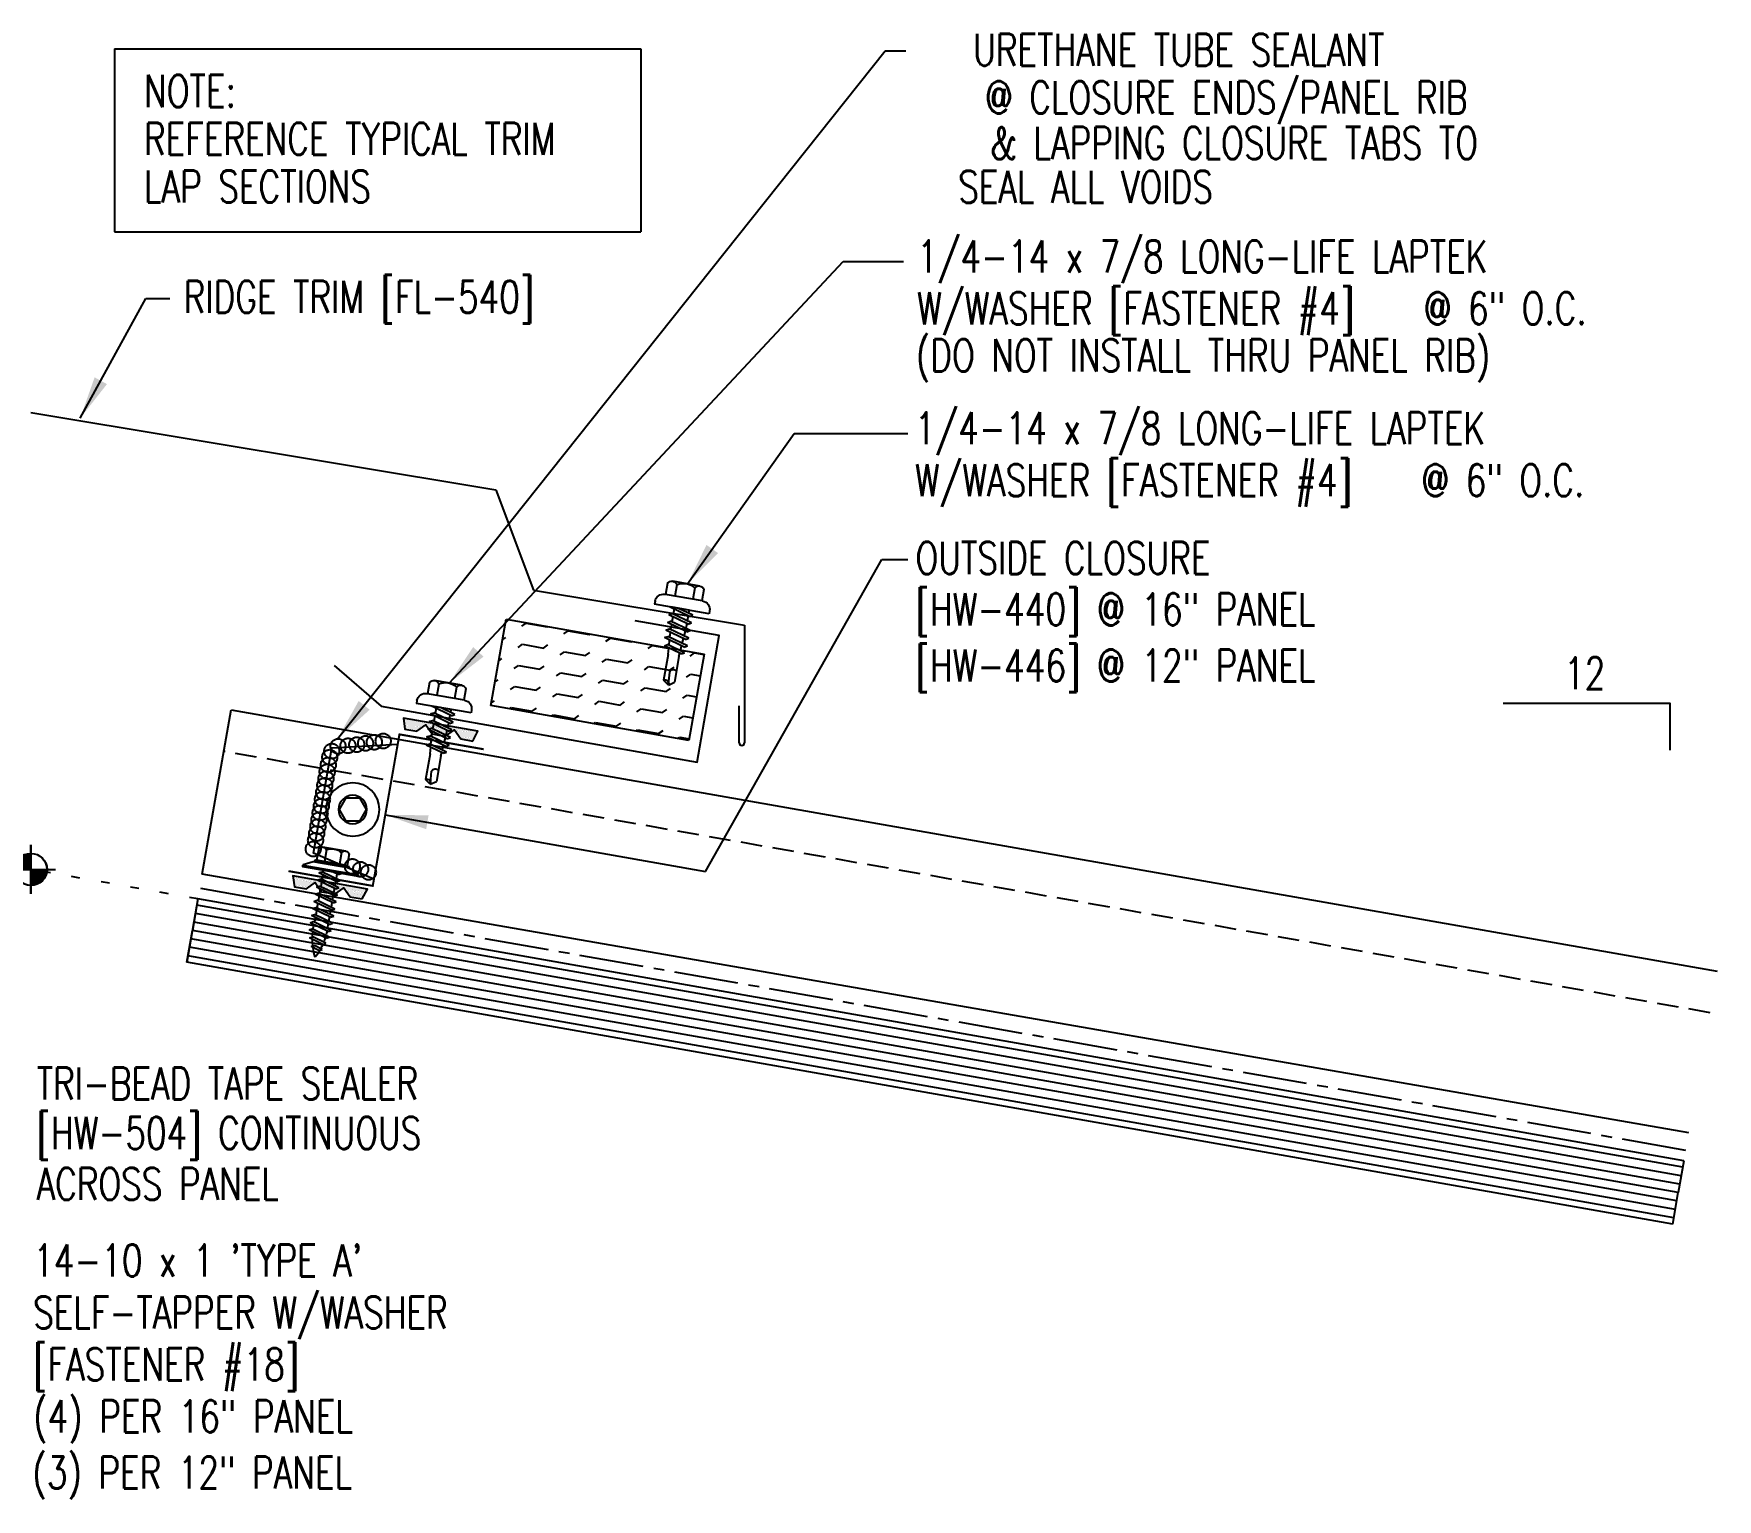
# Model space of a CAD drawing. Header units: inches. Extents: x 0.5 to 39.9, y 16.5 to 45.9.
# Drawn here: x 20.25 to 39.93, y 16.5 to 33.63 of the extents above; entities that cross this region are included whole.
import ezdxf
from ezdxf.enums import TextEntityAlignment as Align

# ---------------------------------------------------------------- set-up
doc = ezdxf.new("R2010")
doc.units = ezdxf.units.IN
doc.header["$MEASUREMENT"] = 0
for name, pattern in [('CENTER2', [1.125, 0.75, -0.125, 0.125, -0.125]), ('DASH2', [0.1875, 0.125, -0.0625]), ('DOT', [0.25, 0, -0.25])]:
    doc.linetypes.add(name, pattern=pattern)
for name, color, linetype in [('BARRIER', 253, 'CENTER2'), ('CLO', 3, 'Continuous'), ('DIM', 2, 'Continuous'), ('FASTENER', 9, 'Continuous'), ('MARK', 1, 'Continuous'), ('PANEL', 11, 'Continuous'), ('SEALANT', 253, 'CENTER2'), ('SECTION', 11, 'Continuous'), ('TAPE', 8, 'Continuous'), ('TEXT', 2, 'Continuous'), ('THERMAL', 251, 'Continuous'), ('TRIM', 6, 'Continuous'), ('wood', 3, 'Continuous')]:
    doc.layers.add(name, color=color, linetype=linetype)
doc.styles.add('TEXT', font='SIMPLEX', dxfattribs={"width": 0.75, "height": 6})
doc.styles.add('TEXT1', font='ROMANS.shx', dxfattribs={"width": 0.75, "height": 0.375})
doc.dimstyles.new('DETAIL$7', dxfattribs={"dimscale": 4, "dimtxt": 6, "dimasz": 0.125, "dimexe": 0.0625, "dimexo": 0.125, "dimgap": 0.0625, "dimtad": 1, "dimdec": 5, "dimzin": 3, "dimdsep": 46, "dimlunit": 4, "dimtxsty": 'TEXT', "dimblk": 'ARCHTICK', "dimcen": 0.0625, "dimclrd": 7, "dimclre": 7, "dimclrt": 2, "dimadec": 0, "dimazin": 0, "dimtfac": 0.666667, "dimtdec": 5, "dimtmove": 0, "dimatfit": 3, "dimfxl": 0, "dimfrac": 2, "dimtolj": 1, "dimtzin": 3, "dimarcsym": 0})

# ---------------------------------------------------------------- blocks, each defined once
blk = doc.blocks.new('slopr1')
at = {"layer": 'MARK', "color": 6}
blk.add_lwpolyline([(0, 0), (0, 0.1368), (-0.4871, 0.1368)], dxfattribs=at)
at = {"layer": 'MARK', "color": 2, "style": 'TEXT1', "width": 0.75}
blk.add_text('12', height=0.09375, dxfattribs=at).set_placement((-0.3095, 0.1779))
blk.add_attdef('SLOPR1', (0.0415, 0.0243), '', height=0.0938, dxfattribs=at)
blk = doc.blocks.new('FD-F18')
at = {"layer": 'TEXT', "style": 'TEXT1', "width": 0.75}
for s, p in [("14-10 x 1 'TYPE A'", (0.0047, -0.0408)), ('SELF-TAPPER W/WASHER', (0.0047, -0.1926)), ('[FASTENER #18]', (0.0047, -0.3444))]:
    blk.add_text(s, height=0.09375, dxfattribs=at).set_placement(p)
blk.add_attdef('(QUANTITY)', (0.0047, -0.4962), '', height=0.0938, dxfattribs=at)
at = {"layer": 'TEXT', "style": 'TEXT1', "flags": 1}
for tag, p in [('Color', (0.0311, -0.7246)), ('Calc', (0.0311, -0.7246)), ('Opt1', (0.0311, -0.7246)), ('Opt2', (0.0311, -0.7246)), ('Opt3', (0.0311, -0.7246)), ('Description', (0.0311, -0.7246)), ('Multiple', (0.0311, -0.7246)), ('Part', (0.0311, -0.7246)), ('Spare1', (0.0311, -0.9121)), ('Spare2', (0.0311, -0.9121)), ('Spare3', (0.0311, -0.9121)), ('Spare4', (0.0311, -0.9121)), ('Spare5', (0.0311, -0.9121)), ('Spare6', (0.0311, -0.9121)), ('Spare7', (0.0311, -0.9121)), ('Spare8', (0.0311, -0.9121)), ('Spare9', (0.0311, -0.9121)), ('Spare10', (0.0311, -0.9121))]:
    blk.add_attdef(tag, p, '', height=0.0938, dxfattribs=at)
blk = doc.blocks.new('wp')
at = {"layer": 'SECTION'}
for p, q in [((0, -0.0958), (0, 0.0958)), ((-0.0958, 0), (0.0958, 0))]:
    blk.add_line(p, q, dxfattribs=at)
at = {"layer": 'SECTION', "const_width": 0.0625}
for points in [[(0, 0.0312, 0.414214), (-0.0312, 0, 1)], [(0, -0.0312, 0.414214), (0.0312, 0, 1)]]:
    blk.add_lwpolyline(points, format="xyb", dxfattribs=at)
at = {"layer": 'SECTION'}
blk.add_circle((0, 0), 0.0625, dxfattribs=at)
blk = doc.blocks.new('FD-F4')
at = {"layer": 'TEXT', "style": 'TEXT1', "width": 0.75}
for s, p in [('1/4-14 x 7/8 LONG-LIFE LAPTEK', (0.0047, -0.0408)), ('W/WASHER [FASTENER #4]', (0.0047, -0.1926))]:
    blk.add_text(s, height=0.09375, dxfattribs=at).set_placement(p)
blk.add_attdef('(QUANTITY)', (1.4847, -0.1926), '', height=0.0938, dxfattribs=at)
at = {"layer": 'TEXT', "style": 'TEXT1', "flags": 1}
for tag, p in [('Color', (0.0624, -0.4349)), ('Calc', (0.0624, -0.4349)), ('Opt1', (0.0624, -0.4349)), ('Opt2', (0.0624, -0.4349)), ('Opt3', (0.0624, -0.4349)), ('Description', (0.0624, -0.4349)), ('Multiple', (0.0624, -0.4349)), ('Part', (0.0624, -0.4349)), ('Spare1', (0.0624, -0.6224)), ('Spare2', (0.0624, -0.6224)), ('Spare3', (0.0624, -0.6224)), ('Spare4', (0.0624, -0.6224)), ('Spare5', (0.0624, -0.6224)), ('Spare6', (0.0624, -0.6224)), ('Spare7', (0.0624, -0.6224)), ('Spare8', (0.0624, -0.6224)), ('Spare9', (0.0624, -0.6224)), ('Spare10', (0.0624, -0.6224))]:
    blk.add_attdef(tag, p, '', height=0.0938, dxfattribs=at)
blk = doc.blocks.new('A$C30686E82')
for p, q in [((-2.715, 0.761), (3.437, 0.761)), ((-2.715, 0.761), (-2.715, -1.379)), ((3.437, 0.761), (3.437, -1.379)), ((-2.715, -1.379), (3.437, -1.379))]:
    blk.add_line(p, q)
at = {"layer": 'TEXT', "style": 'TEXT1', "width": 0.75}
for s, p in [('NOTE:', (-2.368, 0.081)), ('REFERENCE TYPICAL TRIM', (-2.368, -0.477)), ('LAP SECTIONS', (-2.368, -1.035))]:
    blk.add_text(s, height=0.375, dxfattribs=at).set_placement(p)
blk = doc.blocks.new('_ArchTick')
at = {"color": 0, "linetype": 'ByBlock', "const_width": 0.15}
blk.add_lwpolyline([(-0.5, -0.5), (0.5, 0.5)], dxfattribs=at)
blk = doc.blocks.new('*X4')
at = {"color": 0}
for p, q in [((-0.434, 0.135), (-0.434, 0.135)), ((-0.434, 0.123), (-0.434, 0.123)), ((-0.422, 0.141), (-0.422, 0.141)), ((-0.422, 0.129), (-0.422, 0.129)), ((-0.422, 0.117), (-0.422, 0.117)), ((-0.422, 0.105), (-0.422, 0.105)), ((-0.422, 0.094), (-0.422, 0.094)), ((-0.422, 0.082), (-0.422, 0.082)), ((-0.41, 0.135), (-0.41, 0.135)), ((-0.41, 0.123), (-0.41, 0.123)), ((-0.41, 0.111), (-0.41, 0.111)), ((-0.41, 0.1), (-0.41, 0.1)), ((-0.41, 0.088), (-0.41, 0.088)), ((-0.41, 0.076), (-0.41, 0.076)), ((-0.41, 0.064), (-0.41, 0.064)), ((-0.41, 0.053), (-0.41, 0.053)), ((-0.41, 0.041), (-0.41, 0.041)), ((-0.398, 0.141), (-0.398, 0.141)), ((-0.398, 0.129), (-0.398, 0.129)), ((-0.398, 0.117), (-0.398, 0.117)), ((-0.398, 0.105), (-0.398, 0.105)), ((-0.398, 0.094), (-0.398, 0.094)), ((-0.398, 0.082), (-0.398, 0.082)), ((-0.398, 0.07), (-0.398, 0.07)), ((-0.398, 0.059), (-0.398, 0.059)), ((-0.398, 0.047), (-0.398, 0.047)), ((-0.398, 0.035), (-0.398, 0.035)), ((-0.398, 0.023), (-0.398, 0.023)), ((-0.387, 0.135), (-0.387, 0.135)), ((-0.387, 0.123), (-0.387, 0.123)), ((-0.387, 0.111), (-0.387, 0.111)), ((-0.387, 0.1), (-0.387, 0.1)), ((-0.387, 0.088), (-0.387, 0.088)), ((-0.387, 0.076), (-0.387, 0.076)), ((-0.387, 0.064), (-0.387, 0.064)), ((-0.387, 0.053), (-0.387, 0.053)), ((-0.387, 0.041), (-0.387, 0.041)), ((-0.387, 0.029), (-0.387, 0.029)), ((-0.375, 0.141), (-0.375, 0.141)), ((-0.375, 0.129), (-0.375, 0.129)), ((-0.375, 0.117), (-0.375, 0.117)), ((-0.375, 0.105), (-0.375, 0.105)), ((-0.375, 0.094), (-0.375, 0.094)), ((-0.375, 0.082), (-0.375, 0.082)), ((-0.375, 0.07), (-0.375, 0.07)), ((-0.375, 0.059), (-0.375, 0.059)), ((-0.375, 0.047), (-0.375, 0.047)), ((-0.375, 0.035), (-0.375, 0.035)), ((-0.375, 0.023), (-0.375, 0.023)), ((-0.363, 0.135), (-0.363, 0.135)), ((-0.363, 0.123), (-0.363, 0.123)), ((-0.363, 0.111), (-0.363, 0.111)), ((-0.363, 0.1), (-0.363, 0.1)), ((-0.363, 0.088), (-0.363, 0.088)), ((-0.363, 0.076), (-0.363, 0.076)), ((-0.363, 0.064), (-0.363, 0.064)), ((-0.363, 0.053), (-0.363, 0.053)), ((-0.363, 0.041), (-0.363, 0.041)), ((-0.363, 0.029), (-0.363, 0.029)), ((-0.352, 0.141), (-0.352, 0.141)), ((-0.352, 0.129), (-0.352, 0.129)), ((-0.352, 0.117), (-0.352, 0.117)), ((-0.352, 0.105), (-0.352, 0.105)), ((-0.352, 0.094), (-0.352, 0.094)), ((-0.352, 0.082), (-0.352, 0.082)), ((-0.352, 0.07), (-0.352, 0.07)), ((-0.352, 0.059), (-0.352, 0.059)), ((-0.352, 0.047), (-0.352, 0.047)), ((-0.352, 0.035), (-0.352, 0.035)), ((-0.352, 0.023), (-0.352, 0.023)), ((-0.34, 0.135), (-0.34, 0.135)), ((-0.34, 0.123), (-0.34, 0.123)), ((-0.34, 0.111), (-0.34, 0.111)), ((-0.34, 0.1), (-0.34, 0.1)), ((-0.34, 0.088), (-0.34, 0.088)), ((-0.34, 0.076), (-0.34, 0.076)), ((-0.34, 0.064), (-0.34, 0.064)), ((-0.34, 0.053), (-0.34, 0.053)), ((-0.34, 0.041), (-0.34, 0.041)), ((-0.34, 0.029), (-0.34, 0.029)), ((-0.328, 0.141), (-0.328, 0.141)), ((-0.328, 0.129), (-0.328, 0.129)), ((-0.328, 0.117), (-0.328, 0.117)), ((-0.328, 0.105), (-0.328, 0.105)), ((-0.328, 0.094), (-0.328, 0.094)), ((-0.328, 0.082), (-0.328, 0.082)), ((-0.328, 0.07), (-0.328, 0.07)), ((-0.328, 0.059), (-0.328, 0.059)), ((-0.328, 0.047), (-0.328, 0.047)), ((-0.328, 0.035), (-0.328, 0.035)), ((-0.328, 0.023), (-0.328, 0.023)), ((-0.316, 0.135), (-0.316, 0.135)), ((-0.316, 0.123), (-0.316, 0.123)), ((-0.316, 0.111), (-0.316, 0.111)), ((-0.316, 0.1), (-0.316, 0.1)), ((-0.316, 0.088), (-0.316, 0.088)), ((-0.316, 0.076), (-0.316, 0.076)), ((-0.316, 0.064), (-0.316, 0.064)), ((-0.316, 0.053), (-0.316, 0.053)), ((-0.316, 0.041), (-0.316, 0.041)), ((-0.316, 0.029), (-0.316, 0.029)), ((-0.305, 0.141), (-0.305, 0.141)), ((-0.305, 0.129), (-0.305, 0.129)), ((-0.305, 0.117), (-0.305, 0.117)), ((-0.305, 0.105), (-0.305, 0.105)), ((-0.305, 0.094), (-0.305, 0.094)), ((-0.305, 0.082), (-0.305, 0.082)), ((-0.305, 0.07), (-0.305, 0.07)), ((-0.305, 0.059), (-0.305, 0.059)), ((-0.305, 0.047), (-0.305, 0.047)), ((-0.305, 0.035), (-0.305, 0.035)), ((-0.305, 0.023), (-0.305, 0.023)), ((-0.293, 0.135), (-0.293, 0.135)), ((-0.293, 0.123), (-0.293, 0.123)), ((-0.293, 0.111), (-0.293, 0.111)), ((-0.293, 0.1), (-0.293, 0.1)), ((-0.293, 0.088), (-0.293, 0.088)), ((-0.293, 0.076), (-0.293, 0.076)), ((-0.293, 0.064), (-0.293, 0.064)), ((-0.293, 0.053), (-0.293, 0.053)), ((-0.293, 0.041), (-0.293, 0.041)), ((-0.293, 0.029), (-0.293, 0.029)), ((-0.281, 0.141), (-0.281, 0.141)), ((-0.281, 0.129), (-0.281, 0.129)), ((-0.281, 0.117), (-0.281, 0.117)), ((-0.281, 0.105), (-0.281, 0.105)), ((-0.281, 0.094), (-0.281, 0.094)), ((-0.281, 0.082), (-0.281, 0.082)), ((-0.281, 0.07), (-0.281, 0.07)), ((-0.281, 0.059), (-0.281, 0.059)), ((-0.281, 0.047), (-0.281, 0.047)), ((-0.281, 0.035), (-0.281, 0.035)), ((-0.281, 0.023), (-0.281, 0.023)), ((-0.27, 0.135), (-0.27, 0.135)), ((-0.27, 0.123), (-0.27, 0.123)), ((-0.27, 0.111), (-0.27, 0.111)), ((-0.27, 0.1), (-0.27, 0.1)), ((-0.27, 0.088), (-0.27, 0.088)), ((-0.27, 0.076), (-0.27, 0.076)), ((-0.27, 0.064), (-0.27, 0.064)), ((-0.27, 0.053), (-0.27, 0.053)), ((-0.27, 0.041), (-0.27, 0.041)), ((-0.27, 0.029), (-0.27, 0.029)), ((-0.258, 0.141), (-0.258, 0.141)), ((-0.258, 0.129), (-0.258, 0.129)), ((-0.258, 0.117), (-0.258, 0.117)), ((-0.258, 0.105), (-0.258, 0.105)), ((-0.258, 0.094), (-0.258, 0.094)), ((-0.258, 0.082), (-0.258, 0.082)), ((-0.258, 0.07), (-0.258, 0.07)), ((-0.258, 0.059), (-0.258, 0.059)), ((-0.258, 0.047), (-0.258, 0.047)), ((-0.258, 0.035), (-0.258, 0.035)), ((-0.258, 0.023), (-0.258, 0.023)), ((-0.246, 0.135), (-0.246, 0.135)), ((-0.246, 0.123), (-0.246, 0.123)), ((-0.246, 0.111), (-0.246, 0.111)), ((-0.246, 0.1), (-0.246, 0.1)), ((-0.246, 0.088), (-0.246, 0.088)), ((-0.246, 0.076), (-0.246, 0.076)), ((-0.246, 0.064), (-0.246, 0.064)), ((-0.246, 0.053), (-0.246, 0.053)), ((-0.246, 0.041), (-0.246, 0.041)), ((-0.234, 0.141), (-0.234, 0.141)), ((-0.234, 0.129), (-0.234, 0.129)), ((-0.234, 0.117), (-0.234, 0.117)), ((-0.234, 0.105), (-0.234, 0.105)), ((-0.234, 0.094), (-0.234, 0.094)), ((-0.234, 0.082), (-0.234, 0.082)), ((-0.234, 0.07), (-0.234, 0.07)), ((-0.234, 0.059), (-0.234, 0.059)), ((-0.234, 0.047), (-0.234, 0.047)), ((-0.223, 0.135), (-0.223, 0.135)), ((-0.223, 0.123), (-0.223, 0.123)), ((-0.223, 0.111), (-0.223, 0.111)), ((-0.223, 0.1), (-0.223, 0.1)), ((-0.223, 0.088), (-0.223, 0.088)), ((-0.223, 0.076), (-0.223, 0.076)), ((-0.223, 0.064), (-0.223, 0.064)), ((-0.211, 0.141), (-0.211, 0.141)), ((-0.211, 0.129), (-0.211, 0.129)), ((-0.211, 0.117), (-0.211, 0.117)), ((-0.211, 0.105), (-0.211, 0.105)), ((-0.211, 0.094), (-0.211, 0.094)), ((-0.211, 0.082), (-0.211, 0.082)), ((-0.211, 0.07), (-0.211, 0.07)), ((-0.199, 0.135), (-0.199, 0.135)), ((-0.199, 0.123), (-0.199, 0.123)), ((-0.199, 0.111), (-0.199, 0.111)), ((-0.199, 0.1), (-0.199, 0.1)), ((-0.199, 0.088), (-0.199, 0.088)), ((-0.188, 0.141), (-0.188, 0.141)), ((-0.188, 0.129), (-0.188, 0.129)), ((-0.188, 0.117), (-0.188, 0.117)), ((-0.188, 0.105), (-0.188, 0.105)), ((-0.188, 0.094), (-0.188, 0.094)), ((-0.176, 0.135), (-0.176, 0.135)), ((-0.176, 0.123), (-0.176, 0.123)), ((-0.176, 0.111), (-0.176, 0.111)), ((-0.164, 0.141), (-0.164, 0.141)), ((-0.164, 0.129), (-0.164, 0.129)), ((-0.164, 0.117), (-0.164, 0.117)), ((-0.164, 0.105), (-0.164, 0.105)), ((-0.152, 0.135), (-0.152, 0.135)), ((-0.152, 0.123), (-0.152, 0.123)), ((-0.152, 0.111), (-0.152, 0.111)), ((-0.152, 0.1), (-0.152, 0.1)), ((-0.141, 0.141), (-0.141, 0.141)), ((-0.141, 0.129), (-0.141, 0.129)), ((-0.141, 0.117), (-0.141, 0.117)), ((-0.141, 0.105), (-0.141, 0.105)), ((-0.141, 0.094), (-0.141, 0.094)), ((-0.141, 0.082), (-0.141, 0.082)), ((-0.129, 0.135), (-0.129, 0.135)), ((-0.129, 0.123), (-0.129, 0.123)), ((-0.129, 0.111), (-0.129, 0.111)), ((-0.129, 0.1), (-0.129, 0.1)), ((-0.129, 0.088), (-0.129, 0.088)), ((-0.129, 0.076), (-0.129, 0.076)), ((-0.117, 0.141), (-0.117, 0.141)), ((-0.117, 0.129), (-0.117, 0.129)), ((-0.117, 0.117), (-0.117, 0.117)), ((-0.117, 0.105), (-0.117, 0.105)), ((-0.117, 0.094), (-0.117, 0.094)), ((-0.117, 0.082), (-0.117, 0.082)), ((-0.117, 0.07), (-0.117, 0.07)), ((-0.117, 0.059), (-0.117, 0.059)), ((-0.105, 0.135), (-0.105, 0.135)), ((-0.105, 0.123), (-0.105, 0.123)), ((-0.105, 0.111), (-0.105, 0.111)), ((-0.105, 0.1), (-0.105, 0.1)), ((-0.105, 0.088), (-0.105, 0.088)), ((-0.105, 0.076), (-0.105, 0.076)), ((-0.105, 0.064), (-0.105, 0.064)), ((-0.105, 0.053), (-0.105, 0.053)), ((-0.094, 0.141), (-0.094, 0.141)), ((-0.094, 0.129), (-0.094, 0.129)), ((-0.094, 0.117), (-0.094, 0.117)), ((-0.094, 0.105), (-0.094, 0.105)), ((-0.094, 0.094), (-0.094, 0.094)), ((-0.094, 0.082), (-0.094, 0.082)), ((-0.094, 0.07), (-0.094, 0.07)), ((-0.094, 0.059), (-0.094, 0.059)), ((-0.094, 0.047), (-0.094, 0.047)), ((-0.094, 0.035), (-0.094, 0.035)), ((-0.082, 0.135), (-0.082, 0.135)), ((-0.082, 0.123), (-0.082, 0.123)), ((-0.082, 0.111), (-0.082, 0.111)), ((-0.082, 0.1), (-0.082, 0.1)), ((-0.082, 0.088), (-0.082, 0.088)), ((-0.082, 0.076), (-0.082, 0.076)), ((-0.082, 0.064), (-0.082, 0.064)), ((-0.082, 0.053), (-0.082, 0.053)), ((-0.082, 0.041), (-0.082, 0.041)), ((-0.082, 0.029), (-0.082, 0.029)), ((-0.07, 0.141), (-0.07, 0.141)), ((-0.07, 0.129), (-0.07, 0.129)), ((-0.07, 0.117), (-0.07, 0.117)), ((-0.07, 0.105), (-0.07, 0.105)), ((-0.07, 0.094), (-0.07, 0.094)), ((-0.07, 0.082), (-0.07, 0.082)), ((-0.07, 0.07), (-0.07, 0.07)), ((-0.07, 0.059), (-0.07, 0.059)), ((-0.07, 0.047), (-0.07, 0.047)), ((-0.07, 0.035), (-0.07, 0.035)), ((-0.07, 0.023), (-0.07, 0.023)), ((-0.059, 0.135), (-0.059, 0.135)), ((-0.059, 0.123), (-0.059, 0.123)), ((-0.059, 0.111), (-0.059, 0.111)), ((-0.059, 0.1), (-0.059, 0.1)), ((-0.059, 0.088), (-0.059, 0.088)), ((-0.059, 0.076), (-0.059, 0.076)), ((-0.059, 0.064), (-0.059, 0.064)), ((-0.059, 0.053), (-0.059, 0.053)), ((-0.059, 0.041), (-0.059, 0.041)), ((-0.059, 0.029), (-0.059, 0.029)), ((-0.047, 0.141), (-0.047, 0.141)), ((-0.047, 0.129), (-0.047, 0.129)), ((-0.047, 0.117), (-0.047, 0.117)), ((-0.047, 0.105), (-0.047, 0.105)), ((-0.047, 0.094), (-0.047, 0.094)), ((-0.047, 0.082), (-0.047, 0.082)), ((-0.047, 0.07), (-0.047, 0.07)), ((-0.047, 0.059), (-0.047, 0.059)), ((-0.047, 0.047), (-0.047, 0.047)), ((-0.047, 0.035), (-0.047, 0.035)), ((-0.047, 0.023), (-0.047, 0.023)), ((-0.035, 0.135), (-0.035, 0.135)), ((-0.035, 0.123), (-0.035, 0.123)), ((-0.035, 0.111), (-0.035, 0.111)), ((-0.035, 0.1), (-0.035, 0.1)), ((-0.035, 0.088), (-0.035, 0.088)), ((-0.035, 0.076), (-0.035, 0.076)), ((-0.035, 0.064), (-0.035, 0.064)), ((-0.035, 0.053), (-0.035, 0.053)), ((-0.035, 0.041), (-0.035, 0.041)), ((-0.035, 0.029), (-0.035, 0.029)), ((-0.023, 0.141), (-0.023, 0.141)), ((-0.023, 0.129), (-0.023, 0.129)), ((-0.023, 0.117), (-0.023, 0.117)), ((-0.023, 0.105), (-0.023, 0.105)), ((-0.023, 0.094), (-0.023, 0.094)), ((-0.023, 0.082), (-0.023, 0.082)), ((-0.023, 0.07), (-0.023, 0.07)), ((-0.023, 0.059), (-0.023, 0.059)), ((-0.023, 0.047), (-0.023, 0.047)), ((-0.023, 0.035), (-0.023, 0.035)), ((-0.023, 0.023), (-0.023, 0.023)), ((-0.012, 0.135), (-0.012, 0.135)), ((-0.012, 0.123), (-0.012, 0.123)), ((-0.012, 0.111), (-0.012, 0.111)), ((-0.012, 0.1), (-0.012, 0.1)), ((-0.012, 0.088), (-0.012, 0.088)), ((-0.012, 0.076), (-0.012, 0.076)), ((-0.012, 0.064), (-0.012, 0.064)), ((-0.012, 0.053), (-0.012, 0.053)), ((-0.012, 0.041), (-0.012, 0.041)), ((-0.012, 0.029), (-0.012, 0.029)), ((0, 0.141), (0, 0.141)), ((0, 0.129), (0, 0.129)), ((0, 0.117), (0, 0.117)), ((0, 0.105), (0, 0.105)), ((0, 0.094), (0, 0.094)), ((0, 0.082), (0, 0.082)), ((0, 0.07), (0, 0.07)), ((0, 0.059), (0, 0.059)), ((0, 0.047), (0, 0.047)), ((0, 0.035), (0, 0.035)), ((0, 0.023), (0, 0.023)), ((0.012, 0.135), (0.012, 0.135)), ((0.012, 0.123), (0.012, 0.123)), ((0.012, 0.111), (0.012, 0.111)), ((0.012, 0.1), (0.012, 0.1)), ((0.012, 0.088), (0.012, 0.088)), ((0.012, 0.076), (0.012, 0.076)), ((0.012, 0.064), (0.012, 0.064)), ((0.012, 0.053), (0.012, 0.053)), ((0.012, 0.041), (0.012, 0.041)), ((0.012, 0.029), (0.012, 0.029)), ((0.023, 0.141), (0.023, 0.141)), ((0.023, 0.129), (0.023, 0.129)), ((0.023, 0.117), (0.023, 0.117)), ((0.023, 0.105), (0.023, 0.105)), ((0.023, 0.094), (0.023, 0.094)), ((0.023, 0.082), (0.023, 0.082)), ((0.023, 0.07), (0.023, 0.07)), ((0.023, 0.059), (0.023, 0.059)), ((0.023, 0.047), (0.023, 0.047)), ((0.023, 0.035), (0.023, 0.035)), ((0.023, 0.023), (0.023, 0.023)), ((0.035, 0.135), (0.035, 0.135)), ((0.035, 0.123), (0.035, 0.123)), ((0.035, 0.111), (0.035, 0.111)), ((0.035, 0.1), (0.035, 0.1)), ((0.035, 0.088), (0.035, 0.088)), ((0.035, 0.076), (0.035, 0.076)), ((0.035, 0.064), (0.035, 0.064)), ((0.035, 0.053), (0.035, 0.053)), ((0.035, 0.041), (0.035, 0.041)), ((0.035, 0.029), (0.035, 0.029)), ((0.047, 0.141), (0.047, 0.141)), ((0.047, 0.129), (0.047, 0.129)), ((0.047, 0.117), (0.047, 0.117)), ((0.047, 0.105), (0.047, 0.105)), ((0.047, 0.094), (0.047, 0.094)), ((0.047, 0.082), (0.047, 0.082)), ((0.047, 0.07), (0.047, 0.07)), ((0.047, 0.059), (0.047, 0.059)), ((0.047, 0.047), (0.047, 0.047)), ((0.047, 0.035), (0.047, 0.035)), ((0.047, 0.023), (0.047, 0.023)), ((0.059, 0.135), (0.059, 0.135)), ((0.059, 0.123), (0.059, 0.123)), ((0.059, 0.111), (0.059, 0.111)), ((0.059, 0.1), (0.059, 0.1)), ((0.059, 0.088), (0.059, 0.088)), ((0.059, 0.076), (0.059, 0.076)), ((0.059, 0.064), (0.059, 0.064)), ((0.059, 0.053), (0.059, 0.053)), ((0.059, 0.041), (0.059, 0.041)), ((0.059, 0.029), (0.059, 0.029)), ((0.07, 0.141), (0.07, 0.141)), ((0.07, 0.129), (0.07, 0.129)), ((0.07, 0.117), (0.07, 0.117)), ((0.07, 0.105), (0.07, 0.105)), ((0.07, 0.094), (0.07, 0.094)), ((0.07, 0.082), (0.07, 0.082)), ((0.07, 0.07), (0.07, 0.07)), ((0.07, 0.059), (0.07, 0.059)), ((0.07, 0.047), (0.07, 0.047)), ((0.07, 0.035), (0.07, 0.035)), ((0.07, 0.023), (0.07, 0.023)), ((0.082, 0.135), (0.082, 0.135)), ((0.082, 0.123), (0.082, 0.123)), ((0.082, 0.111), (0.082, 0.111)), ((0.082, 0.1), (0.082, 0.1)), ((0.082, 0.088), (0.082, 0.088)), ((0.082, 0.076), (0.082, 0.076)), ((0.082, 0.064), (0.082, 0.064)), ((0.082, 0.053), (0.082, 0.053)), ((0.082, 0.041), (0.082, 0.041)), ((0.082, 0.029), (0.082, 0.029)), ((0.094, 0.141), (0.094, 0.141)), ((0.094, 0.129), (0.094, 0.129)), ((0.094, 0.117), (0.094, 0.117)), ((0.094, 0.105), (0.094, 0.105)), ((0.094, 0.094), (0.094, 0.094)), ((0.094, 0.082), (0.094, 0.082)), ((0.094, 0.07), (0.094, 0.07)), ((0.094, 0.059), (0.094, 0.059)), ((0.094, 0.047), (0.094, 0.047)), ((0.094, 0.035), (0.094, 0.035)), ((0.105, 0.135), (0.105, 0.135)), ((0.105, 0.123), (0.105, 0.123)), ((0.105, 0.111), (0.105, 0.111)), ((0.105, 0.1), (0.105, 0.1)), ((0.105, 0.088), (0.105, 0.088)), ((0.105, 0.076), (0.105, 0.076)), ((0.105, 0.064), (0.105, 0.064)), ((0.105, 0.053), (0.105, 0.053)), ((0.117, 0.141), (0.117, 0.141)), ((0.117, 0.129), (0.117, 0.129)), ((0.117, 0.117), (0.117, 0.117)), ((0.117, 0.105), (0.117, 0.105)), ((0.117, 0.094), (0.117, 0.094)), ((0.117, 0.082), (0.117, 0.082)), ((0.117, 0.07), (0.117, 0.07)), ((0.117, 0.059), (0.117, 0.059)), ((0.129, 0.135), (0.129, 0.135)), ((0.129, 0.123), (0.129, 0.123)), ((0.129, 0.111), (0.129, 0.111)), ((0.129, 0.1), (0.129, 0.1)), ((0.129, 0.088), (0.129, 0.088)), ((0.129, 0.076), (0.129, 0.076)), ((0.141, 0.141), (0.141, 0.141)), ((0.141, 0.129), (0.141, 0.129)), ((0.141, 0.117), (0.141, 0.117)), ((0.141, 0.105), (0.141, 0.105)), ((0.141, 0.094), (0.141, 0.094)), ((0.141, 0.082), (0.141, 0.082)), ((0.152, 0.135), (0.152, 0.135)), ((0.152, 0.123), (0.152, 0.123)), ((0.152, 0.111), (0.152, 0.111)), ((0.152, 0.1), (0.152, 0.1)), ((0.164, 0.141), (0.164, 0.141)), ((0.164, 0.129), (0.164, 0.129)), ((0.164, 0.117), (0.164, 0.117)), ((0.164, 0.105), (0.164, 0.105)), ((0.176, 0.135), (0.176, 0.135)), ((0.176, 0.123), (0.176, 0.123)), ((0.176, 0.111), (0.176, 0.111)), ((0.188, 0.141), (0.188, 0.141)), ((0.188, 0.129), (0.188, 0.129)), ((0.188, 0.117), (0.188, 0.117)), ((0.188, 0.105), (0.188, 0.105)), ((0.188, 0.094), (0.188, 0.094)), ((0.199, 0.135), (0.199, 0.135)), ((0.199, 0.123), (0.199, 0.123)), ((0.199, 0.111), (0.199, 0.111)), ((0.199, 0.1), (0.199, 0.1)), ((0.199, 0.088), (0.199, 0.088)), ((0.211, 0.141), (0.211, 0.141)), ((0.211, 0.129), (0.211, 0.129)), ((0.211, 0.117), (0.211, 0.117)), ((0.211, 0.105), (0.211, 0.105)), ((0.211, 0.094), (0.211, 0.094)), ((0.211, 0.082), (0.211, 0.082)), ((0.211, 0.07), (0.211, 0.07)), ((0.223, 0.135), (0.223, 0.135)), ((0.223, 0.123), (0.223, 0.123)), ((0.223, 0.111), (0.223, 0.111)), ((0.223, 0.1), (0.223, 0.1)), ((0.223, 0.088), (0.223, 0.088)), ((0.223, 0.076), (0.223, 0.076)), ((0.223, 0.064), (0.223, 0.064)), ((0.234, 0.141), (0.234, 0.141)), ((0.234, 0.129), (0.234, 0.129)), ((0.234, 0.117), (0.234, 0.117)), ((0.234, 0.105), (0.234, 0.105)), ((0.234, 0.094), (0.234, 0.094)), ((0.234, 0.082), (0.234, 0.082)), ((0.234, 0.07), (0.234, 0.07)), ((0.234, 0.059), (0.234, 0.059)), ((0.234, 0.047), (0.234, 0.047)), ((0.246, 0.135), (0.246, 0.135)), ((0.246, 0.123), (0.246, 0.123)), ((0.246, 0.111), (0.246, 0.111)), ((0.246, 0.1), (0.246, 0.1)), ((0.246, 0.088), (0.246, 0.088)), ((0.246, 0.076), (0.246, 0.076)), ((0.246, 0.064), (0.246, 0.064)), ((0.246, 0.053), (0.246, 0.053)), ((0.246, 0.041), (0.246, 0.041)), ((0.258, 0.141), (0.258, 0.141)), ((0.258, 0.129), (0.258, 0.129)), ((0.258, 0.117), (0.258, 0.117)), ((0.258, 0.105), (0.258, 0.105)), ((0.258, 0.094), (0.258, 0.094)), ((0.258, 0.082), (0.258, 0.082)), ((0.258, 0.07), (0.258, 0.07)), ((0.258, 0.059), (0.258, 0.059)), ((0.258, 0.047), (0.258, 0.047)), ((0.258, 0.035), (0.258, 0.035)), ((0.258, 0.023), (0.258, 0.023)), ((0.27, 0.135), (0.27, 0.135)), ((0.27, 0.123), (0.27, 0.123)), ((0.27, 0.111), (0.27, 0.111)), ((0.27, 0.1), (0.27, 0.1)), ((0.27, 0.088), (0.27, 0.088)), ((0.27, 0.076), (0.27, 0.076)), ((0.27, 0.064), (0.27, 0.064)), ((0.27, 0.053), (0.27, 0.053)), ((0.27, 0.041), (0.27, 0.041)), ((0.27, 0.029), (0.27, 0.029)), ((0.281, 0.141), (0.281, 0.141)), ((0.281, 0.129), (0.281, 0.129)), ((0.281, 0.117), (0.281, 0.117)), ((0.281, 0.105), (0.281, 0.105)), ((0.281, 0.094), (0.281, 0.094)), ((0.281, 0.082), (0.281, 0.082)), ((0.281, 0.07), (0.281, 0.07)), ((0.281, 0.059), (0.281, 0.059)), ((0.281, 0.047), (0.281, 0.047)), ((0.281, 0.035), (0.281, 0.035)), ((0.281, 0.023), (0.281, 0.023)), ((0.293, 0.135), (0.293, 0.135)), ((0.293, 0.123), (0.293, 0.123)), ((0.293, 0.111), (0.293, 0.111)), ((0.293, 0.1), (0.293, 0.1)), ((0.293, 0.088), (0.293, 0.088)), ((0.293, 0.076), (0.293, 0.076)), ((0.293, 0.064), (0.293, 0.064)), ((0.293, 0.053), (0.293, 0.053)), ((0.293, 0.041), (0.293, 0.041)), ((0.293, 0.029), (0.293, 0.029)), ((0.305, 0.141), (0.305, 0.141)), ((0.305, 0.129), (0.305, 0.129)), ((0.305, 0.117), (0.305, 0.117)), ((0.305, 0.105), (0.305, 0.105)), ((0.305, 0.094), (0.305, 0.094)), ((0.305, 0.082), (0.305, 0.082)), ((0.305, 0.07), (0.305, 0.07)), ((0.305, 0.059), (0.305, 0.059)), ((0.305, 0.047), (0.305, 0.047)), ((0.305, 0.035), (0.305, 0.035)), ((0.305, 0.023), (0.305, 0.023)), ((0.316, 0.135), (0.316, 0.135)), ((0.316, 0.123), (0.316, 0.123)), ((0.316, 0.111), (0.316, 0.111)), ((0.316, 0.1), (0.316, 0.1)), ((0.316, 0.088), (0.316, 0.088)), ((0.316, 0.076), (0.316, 0.076)), ((0.316, 0.064), (0.316, 0.064)), ((0.316, 0.053), (0.316, 0.053)), ((0.316, 0.041), (0.316, 0.041)), ((0.316, 0.029), (0.316, 0.029)), ((0.328, 0.141), (0.328, 0.141)), ((0.328, 0.129), (0.328, 0.129)), ((0.328, 0.117), (0.328, 0.117)), ((0.328, 0.105), (0.328, 0.105)), ((0.328, 0.094), (0.328, 0.094)), ((0.328, 0.082), (0.328, 0.082)), ((0.328, 0.07), (0.328, 0.07)), ((0.328, 0.059), (0.328, 0.059)), ((0.328, 0.047), (0.328, 0.047)), ((0.328, 0.035), (0.328, 0.035)), ((0.328, 0.023), (0.328, 0.023)), ((0.34, 0.135), (0.34, 0.135)), ((0.34, 0.123), (0.34, 0.123)), ((0.34, 0.111), (0.34, 0.111)), ((0.34, 0.1), (0.34, 0.1)), ((0.34, 0.088), (0.34, 0.088)), ((0.34, 0.076), (0.34, 0.076)), ((0.34, 0.064), (0.34, 0.064)), ((0.34, 0.053), (0.34, 0.053)), ((0.34, 0.041), (0.34, 0.041)), ((0.34, 0.029), (0.34, 0.029)), ((0.352, 0.141), (0.352, 0.141)), ((0.352, 0.129), (0.352, 0.129)), ((0.352, 0.117), (0.352, 0.117)), ((0.352, 0.105), (0.352, 0.105)), ((0.352, 0.094), (0.352, 0.094)), ((0.352, 0.082), (0.352, 0.082)), ((0.352, 0.07), (0.352, 0.07)), ((0.352, 0.059), (0.352, 0.059)), ((0.352, 0.047), (0.352, 0.047)), ((0.352, 0.035), (0.352, 0.035)), ((0.352, 0.023), (0.352, 0.023)), ((0.363, 0.135), (0.363, 0.135)), ((0.363, 0.123), (0.363, 0.123)), ((0.363, 0.111), (0.363, 0.111)), ((0.363, 0.1), (0.363, 0.1)), ((0.363, 0.088), (0.363, 0.088)), ((0.363, 0.076), (0.363, 0.076)), ((0.363, 0.064), (0.363, 0.064)), ((0.363, 0.053), (0.363, 0.053)), ((0.363, 0.041), (0.363, 0.041)), ((0.363, 0.029), (0.363, 0.029)), ((0.375, 0.141), (0.375, 0.141)), ((0.375, 0.129), (0.375, 0.129)), ((0.375, 0.117), (0.375, 0.117)), ((0.375, 0.105), (0.375, 0.105)), ((0.375, 0.094), (0.375, 0.094)), ((0.375, 0.082), (0.375, 0.082)), ((0.375, 0.07), (0.375, 0.07)), ((0.375, 0.059), (0.375, 0.059)), ((0.375, 0.047), (0.375, 0.047)), ((0.375, 0.035), (0.375, 0.035)), ((0.375, 0.023), (0.375, 0.023)), ((0.387, 0.135), (0.387, 0.135)), ((0.387, 0.123), (0.387, 0.123)), ((0.387, 0.111), (0.387, 0.111)), ((0.387, 0.1), (0.387, 0.1)), ((0.387, 0.088), (0.387, 0.088)), ((0.387, 0.076), (0.387, 0.076)), ((0.387, 0.064), (0.387, 0.064)), ((0.387, 0.053), (0.387, 0.053)), ((0.387, 0.041), (0.387, 0.041)), ((0.387, 0.029), (0.387, 0.029)), ((0.398, 0.141), (0.398, 0.141)), ((0.398, 0.129), (0.398, 0.129)), ((0.398, 0.117), (0.398, 0.117)), ((0.398, 0.105), (0.398, 0.105)), ((0.398, 0.094), (0.398, 0.094)), ((0.398, 0.082), (0.398, 0.082)), ((0.398, 0.07), (0.398, 0.07)), ((0.398, 0.059), (0.398, 0.059)), ((0.398, 0.047), (0.398, 0.047)), ((0.398, 0.035), (0.398, 0.035)), ((0.398, 0.023), (0.398, 0.023)), ((0.41, 0.135), (0.41, 0.135)), ((0.41, 0.123), (0.41, 0.123)), ((0.41, 0.111), (0.41, 0.111)), ((0.41, 0.1), (0.41, 0.1)), ((0.41, 0.088), (0.41, 0.088)), ((0.41, 0.076), (0.41, 0.076)), ((0.41, 0.064), (0.41, 0.064)), ((0.41, 0.053), (0.41, 0.053)), ((0.41, 0.041), (0.41, 0.041)), ((0.422, 0.141), (0.422, 0.141)), ((0.422, 0.129), (0.422, 0.129)), ((0.422, 0.117), (0.422, 0.117)), ((0.422, 0.105), (0.422, 0.105)), ((0.422, 0.094), (0.422, 0.094)), ((0.422, 0.082), (0.422, 0.082)), ((0.434, 0.135), (0.434, 0.135)), ((0.434, 0.123), (0.434, 0.123))]:
    blk.add_line(p, q, dxfattribs=at)
blk = doc.blocks.new('MB_DBTAP')
at = {"layer": 'TAPE', "color": 9}
blk.add_lwpolyline([(-0.403, 0.018), (-0.442, 0.141), (0.442, 0.141), (0.403, 0.018), (0.26, 0.018), (0.17, 0.109), (0.079, 0.018), (0, 0.018), (-0.079, 0.018), (-0.17, 0.109), (-0.26, 0.018)], close=True, dxfattribs=at)
at = {"layer": 'TAPE', "color": 251}
blk.add_blockref('*X4', (0, 0), dxfattribs=at)
blk = doc.blocks.new('MB_DW4')
at = {"layer": 'FASTENER'}
for p, q in [((-0.217, 0.305), (-0.217, 0.171)), ((-0.163, 0.337), (0.159, 0.337)), ((-0.108, 0.305), (-0.108, 0.171)), ((0.105, 0.305), (0.105, 0.171)), ((0.214, 0.305), (0.214, 0.171)), ((-0.326, 0.071), (-0.326, 0.037)), ((-0.326, 0.037), (0.322, 0.037)), ((-0.226, 0.171), (0.214, 0.171)), ((-0.141, -0.014), (0.037, 0.037)), ((-0.105, -0.034), (0.137, 0.035)), ((-0.088, 0.037), (-0.088, 0.001)), ((-0.088, 0.037), (0.085, 0.037)), ((0.085, 0.037), (0.134, 0.037)), ((0.085, 0.02), (0.085, -0.041)), ((0.137, 0.035), (0.134, 0.037)), ((0.322, 0.071), (0.322, 0.037)), ((-0.105, -0.034), (-0.141, -0.014)), ((-0.141, -0.105), (0.102, -0.036)), ((-0.105, -0.125), (-0.141, -0.105)), ((-0.141, -0.196), (0.102, -0.127)), ((-0.105, -0.216), (-0.141, -0.196)), ((-0.105, -0.125), (0.137, -0.056)), ((-0.105, -0.216), (0.137, -0.147)), ((-0.088, -0.029), (-0.088, -0.09)), ((-0.088, -0.12), (-0.088, -0.181)), ((0.085, -0.071), (0.085, -0.131)), ((0.085, -0.162), (0.085, -0.211)), ((0.137, -0.056), (0.102, -0.036)), ((0.137, -0.147), (0.102, -0.127)), ((-0.141, -0.287), (0.102, -0.217)), ((-0.105, -0.307), (-0.141, -0.287)), ((-0.141, -0.378), (0.102, -0.308)), ((-0.105, -0.398), (-0.141, -0.378)), ((-0.105, -0.307), (0.137, -0.238)), ((-0.105, -0.398), (0.137, -0.328)), ((-0.084, -0.27), (-0.088, -0.211)), ((-0.078, -0.36), (-0.082, -0.3)), ((-0.071, -0.449), (-0.075, -0.389)), ((0.071, -0.408), (0.075, -0.346)), ((0.077, -0.315), (0.082, -0.253)), ((0.084, -0.223), (0.085, -0.211)), ((0.137, -0.238), (0.102, -0.217)), ((0.137, -0.328), (0.102, -0.308)), ((-0.122, -0.463), (0.089, -0.403)), ((-0.086, -0.483), (-0.122, -0.463)), ((-0.086, -0.483), (0.124, -0.423)), ((-0.066, -0.516), (-0.069, -0.478)), ((-0.066, -0.516), (-0.066, -0.82)), ((0.063, -0.515), (0.068, -0.439)), ((0.063, -0.516), (0.063, -0.82)), ((0.124, -0.423), (0.089, -0.403)), ((-0.003, -0.854), (0.009, -0.714)), ((-0.002, -0.866), (-0.066, -0.82)), ((-0.002, -0.866), (0.063, -0.82))]:
    blk.add_line(p, q, dxfattribs=at)
for centre, radius, start, end in [((-0.163, 0.274), 0.0628, 29.8754, 150.1246), ((-0.002, 0.141), 0.196, 56.9974, 123.0026), ((0.159, 0.274), 0.0628, 29.8754, 150.1246), ((-0.226, 0.071), 0.1, 90, 180), ((0.222, 0.071), 0.1, 0, 90), ((0.073, -0.516), 0.01, 175.9484, 180), ((-0.036, -0.723), 0.0461, 11.1445, 130.906), ((0.039, -0.855), 0.0422, 55.4585, 194.8454)]:
    blk.add_arc(centre, radius, start, end, dxfattribs=at)
blk = doc.blocks.new('MB_516W')
blk.add_lwpolyline([(-0.078, 0.135), (-0.156, 0), (-0.078, -0.135), (0.078, -0.135), (0.156, 0), (0.078, 0.135)], close=True)
for radius in [0.312, 0.166]:
    blk.add_circle((0, 0), radius)
blk = doc.blocks.new('A$C23AA14D5')
at = {"layer": 'CLO', "const_width": 0.0239}
blk.add_lwpolyline([(2.284, 0.187), (1.299, 0.014), (0.987, 1.785), (0.002, 1.611)], dxfattribs=at)
at = {"layer": 'CLO'}
blk.add_lwpolyline([(1.285, 0.094), (1.993, 0.397), (1.776, 1.628), (1.007, 1.67)], dxfattribs=at)
blk = doc.blocks.new('st10')
at = {"layer": 'FASTENER'}
for p, q in [((-0.181, 0.276), (-0.181, 0.137)), ((-0.135, 0.302), (0.135, 0.302)), ((-0.089, 0.276), (-0.089, 0.137)), ((0.089, 0.276), (0.089, 0.137)), ((0.181, 0.276), (0.181, 0.137)), ((-0.217, 0.114), (-0.326, 0.059)), ((-0.326, 0.059), (-0.326, 0.049)), ((-0.326, 0.049), (0.326, 0.049)), ((-0.217, 0.114), (0.217, 0.114)), ((-0.193, 0.137), (0.193, 0.137)), ((-0.193, 0.119), (0.193, 0.119)), ((-0.181, 0.137), (0.181, 0.137)), ((-0.129, 0.035), (-0.124, 0.037)), ((-0.096, 0.017), (-0.129, 0.035)), ((-0.129, -0.049), (0.096, 0.015)), ((-0.124, 0.037), (-0.08, 0.037)), ((-0.096, 0.017), (-0.025, 0.037)), ((-0.08, 0.037), (0.08, 0.037)), ((-0.08, 0.021), (-0.08, -0.035)), ((0.08, 0.037), (0.08, 0.011)), ((0.129, -0.003), (0.096, 0.015)), ((0.217, 0.114), (0.326, 0.059)), ((0.326, 0.059), (0.326, 0.049)), ((-0.096, -0.068), (-0.129, -0.049)), ((-0.129, -0.134), (0.096, -0.069)), ((-0.096, -0.152), (-0.129, -0.134)), ((-0.129, -0.218), (0.096, -0.154)), ((-0.096, -0.068), (0.129, -0.004)), ((-0.096, -0.152), (0.129, -0.088)), ((-0.096, -0.237), (0.129, -0.172)), ((-0.08, -0.063), (-0.08, -0.12)), ((-0.08, -0.148), (-0.08, -0.204)), ((0.08, -0.016), (0.08, -0.074)), ((0.08, -0.102), (0.08, -0.158)), ((0.08, -0.186), (0.08, -0.243)), ((0.129, -0.088), (0.096, -0.069)), ((0.129, -0.172), (0.096, -0.154)), ((-0.096, -0.237), (-0.129, -0.218)), ((-0.129, -0.303), (0.096, -0.238)), ((-0.096, -0.321), (-0.129, -0.303)), ((-0.129, -0.387), (0.096, -0.323)), ((-0.096, -0.406), (-0.129, -0.387)), ((-0.096, -0.321), (0.129, -0.257)), ((-0.096, -0.406), (0.129, -0.341)), ((-0.08, -0.232), (-0.08, -0.288)), ((-0.08, -0.317), (-0.08, -0.373)), ((0.08, -0.27), (0.08, -0.327)), ((0.08, -0.355), (0.08, -0.412)), ((0.129, -0.257), (0.096, -0.238)), ((0.129, -0.341), (0.096, -0.323)), ((-0.129, -0.471), (0.096, -0.407)), ((-0.096, -0.49), (-0.129, -0.471)), ((-0.129, -0.556), (0.096, -0.491)), ((-0.096, -0.575), (-0.129, -0.556)), ((-0.129, -0.64), (0.096, -0.576)), ((-0.096, -0.49), (0.129, -0.426)), ((-0.096, -0.575), (0.129, -0.51)), ((-0.08, -0.401), (-0.08, -0.457)), ((-0.08, -0.485), (-0.08, -0.542)), ((-0.08, -0.57), (-0.08, -0.626)), ((0.08, -0.44), (0.08, -0.496)), ((0.08, -0.524), (0.08, -0.58)), ((0.129, -0.426), (0.096, -0.407)), ((0.129, -0.51), (0.096, -0.491)), ((0.129, -0.595), (0.096, -0.576)), ((-0.096, -0.659), (-0.129, -0.64)), ((-0.121, -0.722), (0.092, -0.662)), ((-0.088, -0.741), (-0.121, -0.722)), ((-0.096, -0.659), (0.129, -0.595)), ((-0.095, -0.799), (0.071, -0.752)), ((-0.088, -0.741), (0.125, -0.68)), ((-0.061, -0.818), (0.104, -0.771)), ((0.104, -0.771), (0.071, -0.752)), ((0.125, -0.68), (0.092, -0.662)), ((-0.061, -0.818), (-0.095, -0.799)), ((-0.063, -0.877), (0.034, -0.847)), ((-0.029, -0.895), (-0.063, -0.877)), ((-0.029, -0.895), (0.068, -0.866)), ((0.068, -0.866), (0.034, -0.847))]:
    blk.add_line(p, q, dxfattribs=at)
blk.add_lwpolyline([(-0.331, 0.037), (-0.331, 0.049), (0.331, 0.049), (0.331, 0.037)], close=True, dxfattribs=at)
for centre, radius, start, end in [((-0.135, 0.25), 0.0527, 29.8754, 150.1246), ((0, 0.138), 0.164, 56.9974, 123.0026), ((0.135, 0.25), 0.0527, 29.8754, 150.1246), ((-0.193, 0.128), 0.00894, 90, 270), ((0.193, 0.128), 0.00894, 270, 90), ((0.676, -0.642), 0.757, 180.9696, 185.1765), ((0.676, -0.642), 0.757, 187.255, 191.3837), ((-0.676, -0.642), 0.757, 343.5473, 349.3968), ((-0.676, -0.642), 0.757, 351.6648, 356.0901), ((-0.676, -0.642), 0.757, 358.2537, 2.5109), ((0.676, -0.642), 0.757, 193.4363, 197.6723), ((0.676, -0.642), 0.757, 199.1495, 206.7351), ((-0.676, -0.642), 0.757, 333.2649, 342.2085)]:
    blk.add_arc(centre, radius, start, end, dxfattribs=at)
blk = doc.blocks.new('*X18')
at = {"color": 0}
for p, q in [((1.456, 1.206), (1.5, 1.25)), ((1.5, 1.25), (1.75, 1.25)), ((1.75, 1.25), (1.755, 1.255)), ((1.956, 1.206), (2, 1.25)), ((2, 1.25), (2.25, 1.25)), ((2.25, 1.25), (2.255, 1.255)), ((2.456, 1.206), (2.5, 1.25)), ((2.5, 1.25), (2.75, 1.25)), ((2.75, 1.25), (2.755, 1.255)), ((2.956, 1.206), (3, 1.25)), ((3, 1.25), (3.25, 1.25)), ((3.25, 1.25), (3.255, 1.255)), ((3.456, 1.206), (3.5, 1.25)), ((3.5, 1.25), (3.611, 1.25)), ((1.264, 1.014), (1.294, 1.044)), ((1.456, 0.956), (1.5, 1)), ((1.5, 1), (1.75, 1)), ((1.75, 1), (1.794, 1.044)), ((1.956, 0.956), (2, 1)), ((2, 1), (2.25, 1)), ((2.25, 1), (2.294, 1.044)), ((2.456, 0.956), (2.5, 1)), ((2.5, 1), (2.75, 1)), ((2.75, 1), (2.794, 1.044)), ((2.956, 0.956), (3, 1)), ((3, 1), (3.25, 1)), ((3.25, 1), (3.294, 1.044)), ((3.456, 0.956), (3.5, 1)), ((3.5, 1), (3.611, 1)), ((1.264, 0.764), (1.294, 0.794)), ((1.75, 0.75), (1.794, 0.794)), ((2.25, 0.75), (2.294, 0.794)), ((2.75, 0.75), (2.794, 0.794)), ((3.25, 0.75), (3.294, 0.794)), ((1.456, 0.706), (1.5, 0.75)), ((1.5, 0.75), (1.75, 0.75)), ((1.956, 0.706), (2, 0.75)), ((2, 0.75), (2.25, 0.75)), ((2.456, 0.706), (2.5, 0.75)), ((2.5, 0.75), (2.75, 0.75)), ((2.956, 0.706), (3, 0.75)), ((3, 0.75), (3.25, 0.75)), ((3.456, 0.706), (3.5, 0.75)), ((3.5, 0.75), (3.611, 0.75)), ((1.264, 0.514), (1.294, 0.544)), ((1.456, 0.456), (1.5, 0.5)), ((1.5, 0.5), (1.75, 0.5)), ((1.75, 0.5), (1.794, 0.544)), ((1.956, 0.456), (2, 0.5)), ((2, 0.5), (2.25, 0.5)), ((2.25, 0.5), (2.294, 0.544)), ((2.456, 0.456), (2.5, 0.5)), ((2.5, 0.5), (2.75, 0.5)), ((2.75, 0.5), (2.794, 0.544)), ((2.956, 0.456), (3, 0.5)), ((3, 0.5), (3.25, 0.5)), ((3.25, 0.5), (3.294, 0.544)), ((3.456, 0.456), (3.5, 0.5)), ((3.5, 0.5), (3.611, 0.5)), ((1.264, 0.264), (1.294, 0.294)), ((1.482, 0.232), (1.5, 0.25)), ((1.5, 0.25), (1.75, 0.25)), ((1.75, 0.25), (1.794, 0.294)), ((1.982, 0.232), (2, 0.25)), ((2, 0.25), (2.25, 0.25)), ((2.25, 0.25), (2.294, 0.294)), ((2.482, 0.232), (2.5, 0.25)), ((2.5, 0.25), (2.75, 0.25)), ((2.75, 0.25), (2.794, 0.294)), ((2.982, 0.232), (3, 0.25)), ((3, 0.25), (3.25, 0.25)), ((3.25, 0.25), (3.294, 0.294)), ((3.482, 0.232), (3.5, 0.25)), ((3.5, 0.25), (3.611, 0.25))]:
    blk.add_line(p, q, dxfattribs=at)

msp = doc.modelspace()

# ---------------------------------------------------------------- linework, layer by layer
msp.add_line((30.16, 27.486), (30.462, 27.486))
at = {"layer": 'BARRIER'}
msp.add_line((39.557, 20.579), (22.187, 23.641), dxfattribs=at)
at = {"layer": 'DIM', "linetype": 'DOT'}
msp.add_line((22.165, 23.518), (20.21, 23.863), dxfattribs=at)
at = {"layer": 'PANEL'}
for p, q in [((22.216, 23.808), (22.555, 25.726)), ((22.555, 25.726), (39.926, 22.672)), ((39.594, 20.785), (22.216, 23.808))]:
    msp.add_line(p, q, dxfattribs=at)
at = {"layer": 'PANEL', "color": 8, "linetype": 'DASH2', "ltscale": 2}
msp.add_line((39.841, 22.188), (22.47, 25.242), dxfattribs=at)
at = {"layer": 'SEALANT'}
for centre in [(23.804, 25.301), (23.92, 25.308), (24.022, 25.321), (24.125, 25.336), (24.228, 25.349), (24.331, 25.363), (23.706, 25.174), (23.73, 25.245), (23.662, 24.924), (23.676, 25.004), (23.689, 25.084), (23.635, 24.763), (23.648, 24.844), (23.594, 24.523), (23.608, 24.603), (23.621, 24.683), (23.567, 24.363), (23.58, 24.443), (23.54, 24.202), (23.553, 24.282), (23.513, 24.101), (23.971, 23.897), (24.067, 23.863), (24.159, 23.829)]:
    msp.add_circle(centre, 0.0882, dxfattribs=at)
at = {"layer": 'THERMAL'}
for p, q in [((25.591, 25.778), (25.769, 26.786)), ((25.769, 26.786), (28.081, 26.378)), ((28.081, 26.378), (27.903, 25.371)), ((27.903, 25.371), (25.591, 25.778))]:
    msp.add_line(p, q, dxfattribs=at)
at = {"layer": 'TRIM'}
for p, q in [((20.212, 29.204), (25.649, 28.298)), ((25.649, 28.298), (26.088, 27.128)), ((26.088, 27.128), (28.554, 26.717)), ((28.554, 26.717), (28.554, 25.342)), ((28.491, 25.342), (28.491, 25.775))]:
    msp.add_line(p, q, dxfattribs=at)
msp.add_lwpolyline([(23.756, 26.247), (24.307, 25.769), (28, 25.118), (28.26, 26.595), (27.275, 26.769)], dxfattribs=at)
msp.add_arc((28.523, 25.342), 0.0312, 180, 0, dxfattribs=at)
at = {"layer": 'wood'}
msp.add_line((22.165, 23.518), (22.035, 22.78), dxfattribs=at)
at = {"layer": 'wood', "color": 3, "linetype": 'CONTINUOUS'}
for p, q in [((22.165, 23.518), (22.1, 23.149)), ((39.535, 20.456), (22.165, 23.518)), ((22.035, 22.78), (22.1, 23.149)), ((39.405, 19.717), (22.035, 22.78)), ((39.535, 20.456), (39.47, 20.086)), ((39.405, 19.717), (39.47, 20.086))]:
    msp.add_line(p, q, dxfattribs=at)
at = {"layer": 'wood', "color": 9, "linetype": 'CONTINUOUS'}
for p, q in [((39.522, 20.382), (22.152, 23.444)), ((39.488, 20.185), (22.118, 23.247)), ((39.505, 20.283), (22.135, 23.346)), ((39.453, 19.988), (22.083, 23.051)), ((39.47, 20.086), (22.1, 23.149)), ((39.418, 19.791), (22.048, 22.854)), ((39.436, 19.889), (22.066, 22.952))]:
    msp.add_line(p, q, dxfattribs=at)

# ---------------------------------------------------------------- block references
msp.add_blockref('A$C30686E82', (23.904, 32.692))
at = {"layer": 'CLO', "xscale": -1}
msp.add_blockref('A$C23AA14D5', (25.508, 23.656), dxfattribs=at)
at = {"layer": 'FASTENER', "xscale": -1, "rotation": 350.0000000000001}
for name, p in [('MB_DW4', (27.813, 26.871)), ('MB_DW4', (25.03, 25.711)), ('st10', (23.707, 23.803))]:
    msp.add_blockref(name, p, dxfattribs=at)
at = {"layer": 'FASTENER', "xscale": -1}
msp.add_blockref('MB_516W', (23.975, 24.563), dxfattribs=at)
at = {"layer": 'MARK', "xscale": 4, "yscale": 4, "zscale": 4}
msp.add_blockref('slopr1', (39.373, 25.256), dxfattribs=at)
at = {"layer": 'TAPE', "xscale": -1, "rotation": 350.0000000000001}
for p in [(24.979, 25.415), (23.686, 23.571)]:
    msp.add_blockref('MB_DBTAP', p, dxfattribs=at)
at = {"layer": 'TEXT', "xscale": 4, "zscale": 4}
for name, p, yscale, values in [('FD-F4', (30.555, 31.003), 4, {'(QUANTITY)': '@ 6" O.C.'}), ('FD-F4', (30.528, 28.994), 4, {'(QUANTITY)': '@ 6" O.C.'}), ('FD-F18', (20.221, 19.268), 3.999999999999998, {'(QUANTITY)': '(4) PER 16" PANEL'})]:
    msp.add_blockref(name, p, dxfattribs=dict(at, yscale=yscale)).add_auto_attribs(values)
at = {"layer": 'TEXT', "xscale": 3, "yscale": 3, "zscale": 3}
for p in [(20.212, 23.863), (20.214, 23.863)]:
    msp.add_blockref('wp', p, dxfattribs=at)
at = {"layer": 'THERMAL', "extrusion": (0, 0, -1), "xscale": -1, "zscale": -1, "rotation": 9.999999999999964}
msp.add_blockref('*X18', (-24.307, 25.769), dxfattribs=at)

# ---------------------------------------------------------------- texts
at = {"layer": 'TEXT', "style": 'TEXT1', "width": 0.75}
for s, p in [('URETHANE TUBE SEALANT', (36.037, 33.255)), ('@ CLOSURE ENDS/PANEL RIB', (37.006, 32.699)), ('& LAPPING CLOSURE TABS TO', (37.128, 32.165)), ('SEAL ALL VOIDS', (34.03, 31.653))]:
    msp.add_text(s, height=0.375, dxfattribs=at).set_placement(p, align=Align.RIGHT)
for s, p in [('RIDGE TRIM [FL-540]', (21.999, 30.367)), ('(DO NOT INSTALL THRU PANEL RIB)', (30.559, 29.683, 0)), ('OUTSIDE CLOSURE', (30.554, 27.315)), ('[HW-440] @ 16" PANEL', (30.554, 26.715)), ('[HW-446] @ 12" PANEL', (30.554, 26.058)), ('TRI-BEAD TAPE SEALER', (20.28, 21.174)), ('[HW-504] CONTINUOUS', (20.28, 20.595)), ('ACROSS PANEL', (20.28, 19.999)), ('(3) PER 12" PANEL', (20.231, 16.626))]:
    msp.add_text(s, height=0.375, dxfattribs=at).set_placement(p)

# ---------------------------------------------------------------- leaders
for points in [[(23.797, 25.389), (30.199, 33.43), (30.44, 33.43)], [(25.102, 26.04), (29.708, 30.966), (30.412, 30.966)], [(20.789, 29.136), (21.558, 30.536), (21.836, 30.536)], [(27.888, 27.2), (29.135, 28.956), (30.463, 28.956)], [(24.355, 24.501), (28.098, 23.837), (30.16, 27.486)]]:
    msp.add_leader(points, dimstyle='DETAIL$7')

doc.saveas('drawing.dxf')
